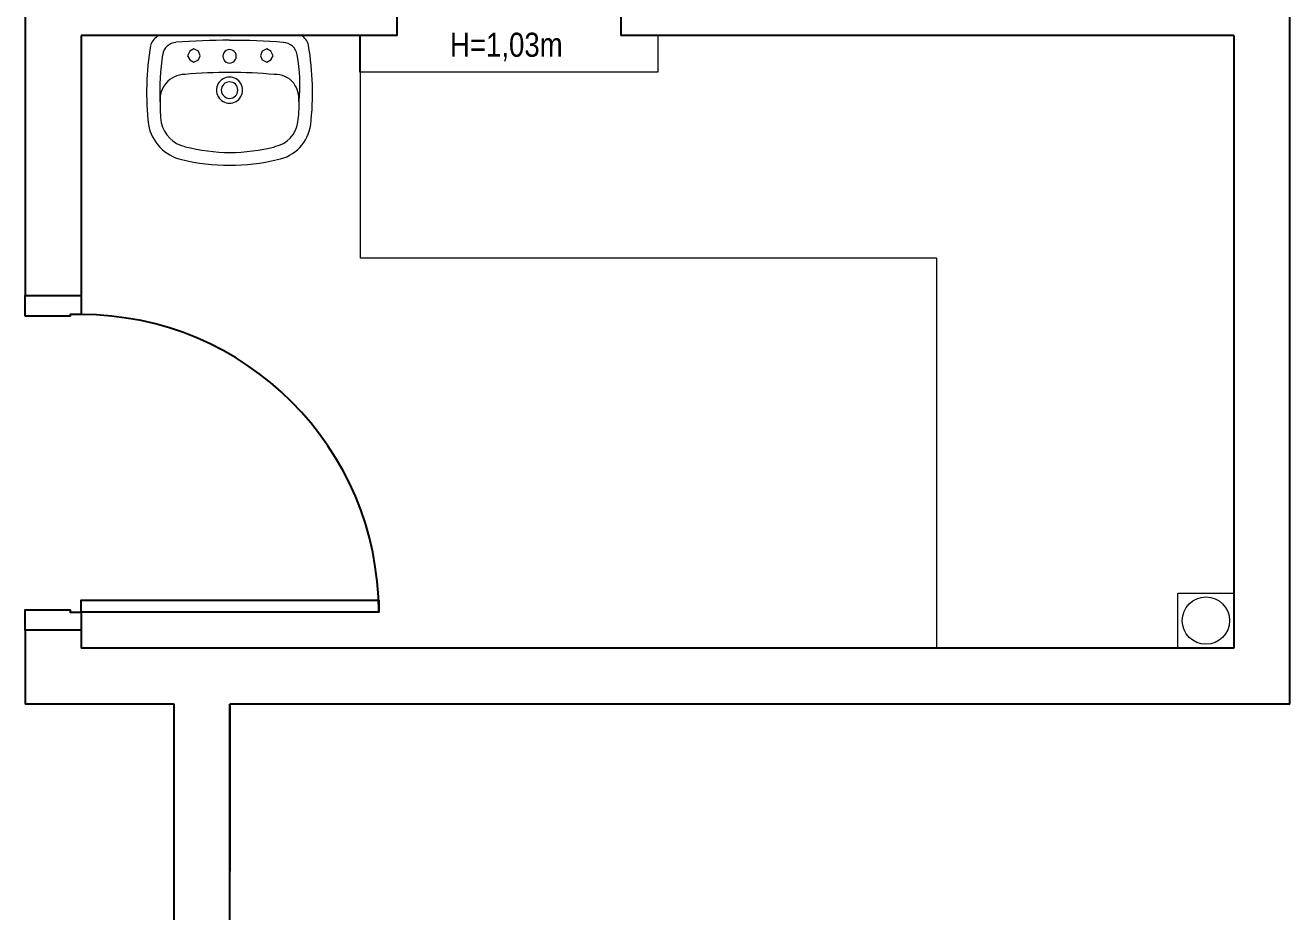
# Model space of a CAD drawing. Header units: millimetres. Extents: x 270 to 744, y -31 to 127.
# Drawn here: x 350.11 to 362.93, y 51.87 to 60.86 of the extents above; entities that cross this region are included whole.
import ezdxf

# ---------------------------------------------------------------- set-up
doc = ezdxf.new("R2010")
doc.units = ezdxf.units.MM
doc.header["$LTSCALE"] = 0.01
doc.header["$MEASUREMENT"] = 0
doc.layers.add('at_Entity', color=7, linetype='Continuous', lineweight=9)
for name, color, linetype in [('PAREDES', 8, 'Continuous'), ('PORTAS', 8, 'Continuous'), ('TEXTO01', 7, 'Continuous')]:
    doc.layers.add(name, color=color, linetype=linetype)
doc.styles.add('ArialNarrow', font='ARIALN.TTF')

msp = doc.modelspace()

# ---------------------------------------------------------------- linework, layer by layer
at = {"layer": 'at_Entity'}
for p, q in [((351.469, 60.757), (352.187, 60.757)), ((351.948, 60.757), (352.657, 60.757)), ((352.187, 60.757), (352.913, 60.757)), ((351.82, 60.621), (351.78, 60.597)), ((351.868, 60.597), (351.82, 60.621)), ((352.562, 60.621), (352.514, 60.597)), ((352.602, 60.597), (352.562, 60.621)), ((351.78, 60.597), (351.756, 60.55)), ((351.756, 60.55), (351.78, 60.51)), ((351.78, 60.51), (351.82, 60.486)), ((351.82, 60.486), (351.868, 60.51)), ((351.884, 60.55), (351.868, 60.597)), ((351.868, 60.51), (351.884, 60.55)), ((352.514, 60.597), (352.498, 60.55)), ((352.498, 60.55), (352.514, 60.51)), ((352.514, 60.51), (352.562, 60.486)), ((352.562, 60.486), (352.602, 60.51)), ((352.626, 60.55), (352.602, 60.597)), ((352.602, 60.51), (352.626, 60.55)), ((356.995, 53.978), (358.119, 53.978))]:
    msp.add_line(p, q, dxfattribs=at)
at = {"layer": 'at_Entity', "color": 3}
for p, q in [((353.51, 58.5), (353.51, 60.757)), ((359.347, 58.5), (353.51, 58.5)), ((359.347, 58.5), (359.347, 54.544))]:
    msp.add_line(p, q, dxfattribs=at)
at = {"layer": 'at_Entity', "color": 7}
for p, q in [((350.113, 58.119), (350.113, 58.125)), ((350.679, 58.125), (350.679, 58.119))]:
    msp.add_line(p, q, dxfattribs=at)
at = {"layer": 'at_Entity', "color": 3}
msp.add_lwpolyline([(356.525, 60.757), (356.525, 60.385), (353.505, 60.385), (353.505, 60.757)], dxfattribs=at)
at = {"layer": 'at_Entity'}
msp.add_lwpolyline([(361.795, 55.103), (362.362, 55.103), (362.362, 54.544), (361.795, 54.544)], close=True, dxfattribs=at)
msp.add_circle((362.079, 54.824), 0.24, dxfattribs=at)
for centre, radius, start, end in [((351.566, 60.589), 0.197, 121.07, 159.4583), ((352.841, 60.629), 0.145, 11.4307, 62.1327), ((354.183, 60.179), 2.841, 170.3071, 186.5866), ((351.649, 60.543), 0.145, 94.3873, 171.2442), ((352.159, 54.243), 6.466, 89.7897, 94.6247), ((352.183, 53.627), 7.081, 85.5856, 90), ((352.72, 60.536), 0.151, 9.6072, 86.886), ((350.186, 60.178), 2.838, 353.4235, 9.7209), ((353.788, 60.194), 2.313, 170.7585, 182.6769), ((352.183, 60.546), 0.0678, 150.0128, 209.9872), ((352.183, 60.546), 0.0678, 89.9633, 149.9809), ((352.183, 60.545), 0.0677, 209.9602, 270), ((352.183, 60.546), 0.0677, 29.9602, 90), ((352.183, 60.546), 0.0678, 269.9633, 329.9809), ((352.183, 60.546), 0.0678, 330.0128, 29.9872), ((351.198, 60.26), 1.698, 354.2028, 10.218), ((351.731, 60.111), 0.251, 90.5513, 139.6562), ((352.195, 54.824), 5.558, 90.0609, 94.8104), ((352.183, 55.284), 5.098, 84.9049, 89.9792), ((352.649, 60.124), 0.238, 39.2453, 93.2268), ((351.748, 60.102), 0.27, 140.4003, 183.3975), ((352.183, 60.203), 0.132, 150.0032, 209.9968), ((352.183, 60.203), 0.132, 90.0007, 150.0032), ((352.183, 60.203), 0.0837, 90, 180), ((352.183, 60.203), 0.132, 30.0071, 90), ((352.183, 60.203), 0.0837, 0, 89.9903), ((352.183, 60.203), 0.132, 330.0032, 29.9968), ((352.593, 60.104), 0.294, 357.1606, 35.3475), ((352.183, 60.203), 0.132, 210.0071, 270), ((352.183, 60.203), 0.0837, 180, 270), ((352.183, 60.203), 0.0837, 270, 0), ((352.183, 60.203), 0.132, 270.0007, 330.0032), ((352.65, 60.048), 1.172, 178.1735, 188.6779), ((351.686, 60.048), 1.202, 351.8304, 2.0054), ((351.796, 59.931), 0.443, 190.0557, 257.486), ((351.802, 59.942), 0.319, 192.7191, 257.0539), ((352.584, 59.92), 0.295, 281.6163, 351.5806), ((352.592, 59.909), 0.417, 280.4075, 352.2804), ((352.239, 61.742), 2.173, 256.4962, 268.6476), ((352.137, 61.726), 2.157, 271.3034, 283.5421), ((352.142, 61.228), 1.785, 255.5781, 271.302), ((352.224, 61.23), 1.787, 268.6585, 284.3632)]:
    msp.add_arc(centre, radius, start, end, dxfattribs=at)
at = {"layer": 'PAREDES'}
for p, q in [((362.928, 53.978), (362.928, 85.814)), ((350.113, 63.963), (350.113, 58.125)), ((353.882, 60.757), (353.882, 61.323)), ((356.148, 61.323), (356.148, 60.757)), ((350.679, 60.757), (350.679, 58.125)), ((353.882, 60.757), (350.679, 60.757)), ((362.362, 60.757), (356.148, 60.757)), ((362.362, 60.757), (362.362, 54.544)), ((350.113, 54.728), (350.113, 53.978)), ((350.679, 54.728), (350.679, 54.544)), ((362.362, 54.544), (350.679, 54.544)), ((351.62, 53.978), (350.113, 53.978)), ((351.62, 46.633), (351.62, 53.978)), ((352.186, 53.978), (352.186, 52.28)), ((362.928, 53.978), (352.186, 53.978)), ((352.186, 46.633), (352.186, 53.978))]:
    msp.add_line(p, q, dxfattribs=at)
at = {"layer": 'PORTAS'}
for points in [[(350.113, 57.912), (350.113, 58.119), (350.679, 58.119), (350.679, 57.928), (350.567, 57.928), (350.567, 57.912), (350.113, 57.912)], [(350.679, 54.911), (350.679, 55.031), (353.695, 55.031), (353.695, 54.911), (350.679, 54.911)], [(350.679, 54.728), (350.113, 54.728), (350.113, 54.935), (350.567, 54.935), (350.567, 54.911), (350.679, 54.911), (350.679, 54.728)]]:
    msp.add_lwpolyline(points, dxfattribs=at)
msp.add_arc((350.679, 54.911), 3.016, 0, 90, dxfattribs=at)

# ---------------------------------------------------------------- texts
at = {"layer": 'TEXTO01', "lineweight": 9, "insert": (354.417, 60.496), "char_height": 0.2442, "width": 2.05139, "attachment_point": 7, "line_spacing_factor": 0.9, "style": 'ArialNarrow'}
msp.add_mtext('H=1,03m', dxfattribs=at)

doc.saveas('drawing.dxf')
